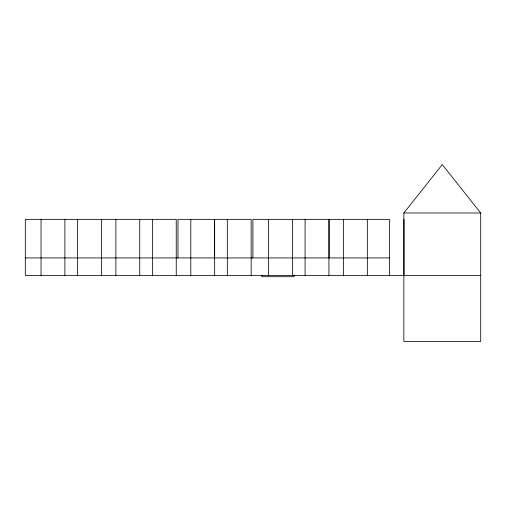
<?xml version="1.0" encoding="UTF-8"?>
<svg xmlns="http://www.w3.org/2000/svg" width="506" height="506" viewBox="0 0 506 506"><rect width="100%" height="100%" fill="white"/><g stroke="black" fill="none" stroke-linecap="round" stroke-linejoin="round"><path stroke-width="0.76" d="M403.851 212.975L442.276 164.589L480.7 212.975L480.7 341.411L403.851 341.411L403.851 212.975L480.7 212.975M25.3 257.927L389.437 257.927M480.7 275.454L25.3 275.454L25.3 219.357L176.246 219.357L176.246 275.454M404.003 219.357L404.003 275.454M389.437 275.454L389.437 219.357L329.09 219.357L329.09 257.927M367.337 219.357L367.337 275.454M343.498 219.357L343.498 275.454M328.938 275.454L328.938 219.357L252.905 219.357L252.905 257.927M305.099 219.357L305.099 275.454M294.087 275.119L294.087 276.7L261.893 276.7L261.893 275.119M292.424 219.357L292.424 275.454M268.585 219.357L268.585 275.454M251.166 275.454L251.166 219.357L177.985 219.357L177.985 257.927M227.327 219.357L227.327 275.454M214.652 219.357L214.652 275.454M214.5 219.357L214.5 257.927M190.813 219.357L190.813 275.454M152.414 219.357L152.414 275.454M139.738 219.357L139.738 275.454M115.899 219.357L115.899 275.454M101.402 219.357L101.402 275.454M77.563 219.357L77.563 275.454M64.888 219.357L64.888 275.454M41.049 219.357L41.049 275.454"/></g></svg>
